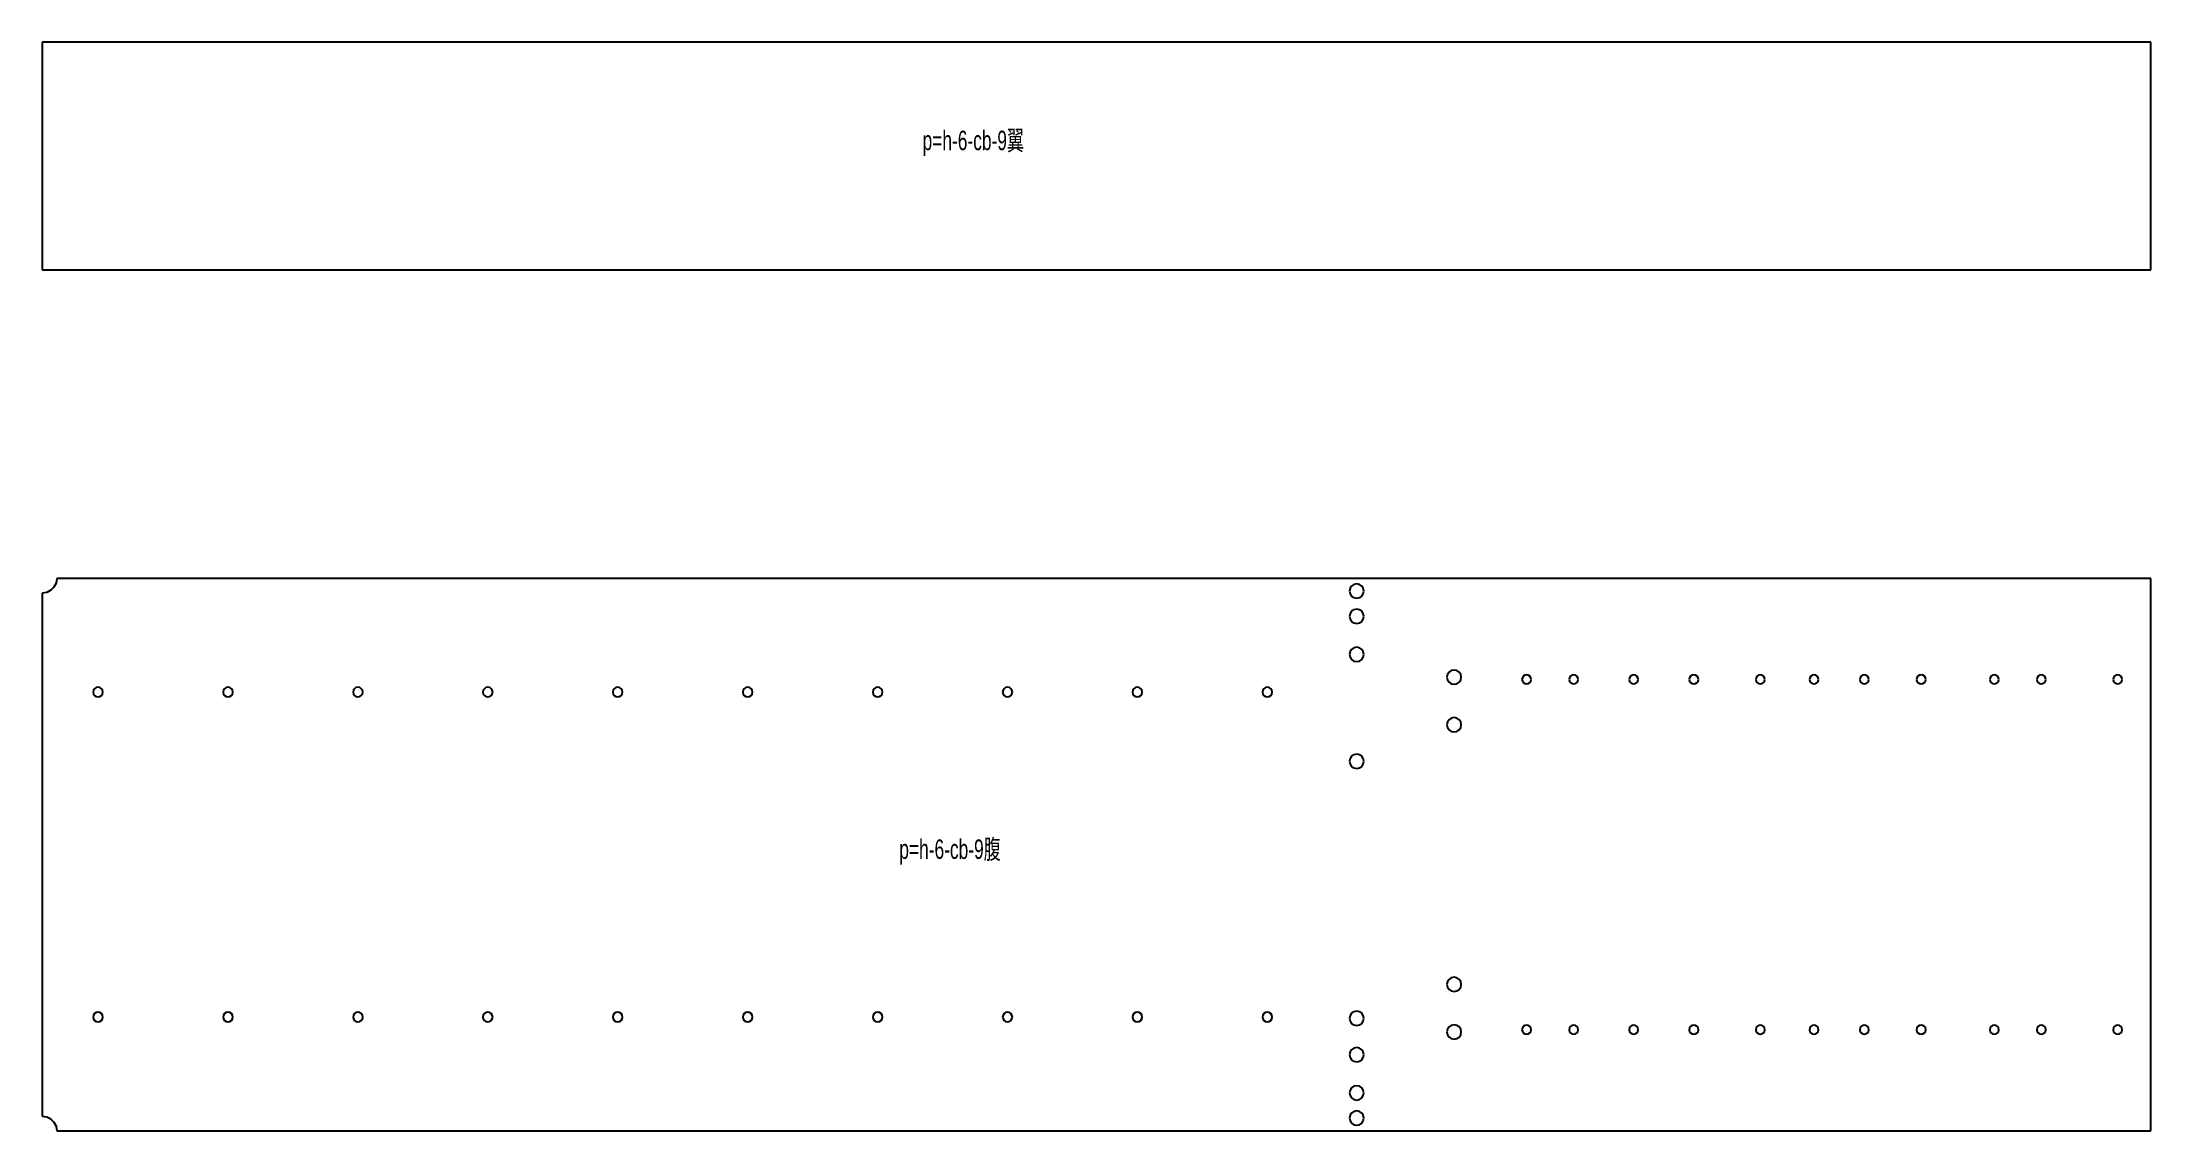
# Model space of a CAD drawing. Header units: millimetres. Extents: x 343 to 6835, y 363 to 3713.
import ezdxf

# ---------------------------------------------------------------- set-up
doc = ezdxf.new("R2010")
doc.units = ezdxf.units.MM
doc.layers.add('PartMark', color=3, linetype='Continuous', lineweight=0)
doc.styles.add('romsim', font='ARIAL.TTF')

msp = doc.modelspace()

# ---------------------------------------------------------------- linework, layer by layer
at = {"color": 7}
for p, q in [((343.1, 3712.7), (343.1, 3012.7)), ((6835.1, 3712.7), (343.1, 3712.7)), ((6835.1, 3012.7), (6835.1, 3712.7)), ((343.1, 3012.7), (6835.1, 3012.7)), ((343.1, 2062.7), (343.1, 2062.4)), ((357, 2019.6), (343.1, 2017.4)), ((343.1, 2017.4), (343.1, 408)), ((369.6, 2026), (357, 2019.6)), ((370.1, 2026.6), (369.6, 2026)), ((379.5, 2036), (370.1, 2026.6)), ((385.9, 2048.5), (379.5, 2036)), ((388.2, 2062.7), (385.9, 2048.5)), ((6835.1, 2062.7), (388.2, 2062.7)), ((6835.1, 362.7), (6835.1, 2062.7)), ((343.1, 408), (357, 405.8)), ((357, 405.8), (369.6, 399.5)), ((369.6, 399.5), (370.2, 398.8)), ((370.2, 398.8), (379.5, 389.5)), ((379.5, 389.5), (385.9, 377)), ((385.9, 377), (388.2, 362.7)), ((388.2, 362.7), (6835.1, 362.7))]:
    msp.add_line(p, q, dxfattribs=at)
for centre, radius, start, end in [((4390.1, 2023.7), 22, 0, 180), ((4390.1, 2023.7), 22, 180, 0), ((4390.1, 1945.9), 22, 0, 180), ((4390.1, 1945.9), 22, 180, 0), ((4390.1, 1828.7), 22, 0, 180), ((4390.1, 1828.7), 22, 180, 0), ((4690.1, 1758.7), 22, 0, 180), ((4690.1, 1758.7), 22, 180, 0), ((4913.1, 1751.7), 14, 0, 180), ((5058.1, 1751.7), 14, 0, 180), ((5243.1, 1751.7), 14, 0, 180), ((5428.1, 1751.7), 14, 0, 180), ((5633.1, 1751.7), 14, 0, 180), ((5798.1, 1751.7), 14, 0, 180), ((5953.1, 1751.7), 14, 0, 180), ((6128.1, 1751.7), 14, 0, 180), ((6353.1, 1751.7), 14, 0, 180), ((6498.1, 1751.7), 14, 0, 180), ((6733.1, 1751.7), 14, 0, 180), ((515.1, 1712.7), 15, 0, 180), ((515.1, 1712.7), 15, 180, 0), ((915.1, 1712.7), 15, 0, 180), ((915.1, 1712.7), 15, 180, 0), ((1315.1, 1712.7), 15, 0, 180), ((1315.1, 1712.7), 15, 180, 0), ((1715.1, 1712.7), 15, 0, 180), ((1715.1, 1712.7), 15, 180, 0), ((2115.1, 1712.7), 15, 0, 180), ((2115.1, 1712.7), 15, 180, 0), ((2515.1, 1712.7), 15, 0, 180), ((2515.1, 1712.7), 15, 180, 0), ((2915.1, 1712.7), 15, 0, 180), ((2915.1, 1712.7), 15, 180, 0), ((3315.1, 1712.7), 15, 0, 180), ((3315.1, 1712.7), 15, 180, 0), ((3715.1, 1712.7), 15, 0, 180), ((3715.1, 1712.7), 15, 180, 0), ((4115.1, 1712.7), 15, 0, 180), ((4115.1, 1712.7), 15, 180, 0), ((4913.1, 1751.7), 14, 180, 0), ((5058.1, 1751.7), 14, 180, 0), ((5243.1, 1751.7), 14, 180, 0), ((5428.1, 1751.7), 14, 180, 0), ((5633.1, 1751.7), 14, 180, 0), ((5798.1, 1751.7), 14, 180, 0), ((5953.1, 1751.7), 14, 180, 0), ((6128.1, 1751.7), 14, 180, 0), ((6353.1, 1751.7), 14, 180, 0), ((6498.1, 1751.7), 14, 180, 0), ((6733.1, 1751.7), 14, 180, 0), ((4690.1, 1612.2), 22, 0, 180), ((4690.1, 1612.2), 22, 180, 0), ((4390.1, 1499.8), 22, 0, 180), ((4390.1, 1499.8), 22, 180, 0), ((4690.1, 813.3), 22, 0, 180), ((4690.1, 813.3), 22, 180, 0), ((515.1, 712.7), 15, 0, 180), ((915.1, 712.7), 15, 0, 180), ((1315.1, 712.7), 15, 0, 180), ((1715.1, 712.7), 15, 0, 180), ((2115.1, 712.7), 15, 0, 180), ((2515.1, 712.7), 15, 0, 180), ((2915.1, 712.7), 15, 0, 180), ((3315.1, 712.7), 15, 0, 180), ((3715.1, 712.7), 15, 0, 180), ((4115.1, 712.7), 15, 0, 180), ((4390.1, 708.8), 22, 0, 180), ((515.1, 712.7), 15, 180, 0), ((915.1, 712.7), 15, 180, 0), ((1315.1, 712.7), 15, 180, 0), ((1715.1, 712.7), 15, 180, 0), ((2115.1, 712.7), 15, 180, 0), ((2515.1, 712.7), 15, 180, 0), ((2915.1, 712.7), 15, 180, 0), ((3315.1, 712.7), 15, 180, 0), ((3715.1, 712.7), 15, 180, 0), ((4115.1, 712.7), 15, 180, 0), ((4390.1, 708.8), 22, 180, 0), ((4690.1, 666.8), 22, 0, 180), ((4690.1, 666.8), 22, 180, 0), ((4913.1, 673.8), 14, 0, 180), ((4913.1, 673.8), 14, 180, 0), ((5058.1, 673.8), 14, 0, 180), ((5058.1, 673.8), 14, 180, 0), ((5243.1, 673.8), 14, 0, 180), ((5243.1, 673.8), 14, 180, 0), ((5428.1, 673.8), 14, 0, 180), ((5428.1, 673.8), 14, 180, 0), ((5633.1, 673.8), 14, 0, 180), ((5633.1, 673.8), 14, 180, 0), ((5798.1, 673.8), 14, 0, 180), ((5798.1, 673.8), 14, 180, 0), ((5953.1, 673.8), 14, 0, 180), ((5953.1, 673.8), 14, 180, 0), ((6128.1, 673.8), 14, 0, 180), ((6128.1, 673.8), 14, 180, 0), ((6353.1, 673.8), 14, 0, 180), ((6353.1, 673.8), 14, 180, 0), ((6498.1, 673.8), 14, 0, 180), ((6498.1, 673.8), 14, 180, 0), ((6733.1, 673.8), 14, 0, 180), ((6733.1, 673.8), 14, 180, 0), ((4390.1, 596.8), 22, 0, 180), ((4390.1, 596.8), 22, 180, 0), ((4390.1, 479.5), 22, 0, 180), ((4390.1, 479.5), 22, 180, 0), ((4390.1, 401.8), 22, 0, 180), ((4390.1, 401.8), 22, 180, 0)]:
    msp.add_arc(centre, radius, start, end, dxfattribs=at)

# ---------------------------------------------------------------- texts
at = {"layer": 'PartMark', "color": 7, "style": 'romsim', "width": 0.6375}
for s, p in [('p=h-6-cb-9翼', (3053.6, 3380.4)), ('p=h-6-cb-9腹', (2982, 1199.4))]:
    msp.add_text(s, height=60, dxfattribs=at).set_placement(p)

doc.saveas('drawing.dxf')
